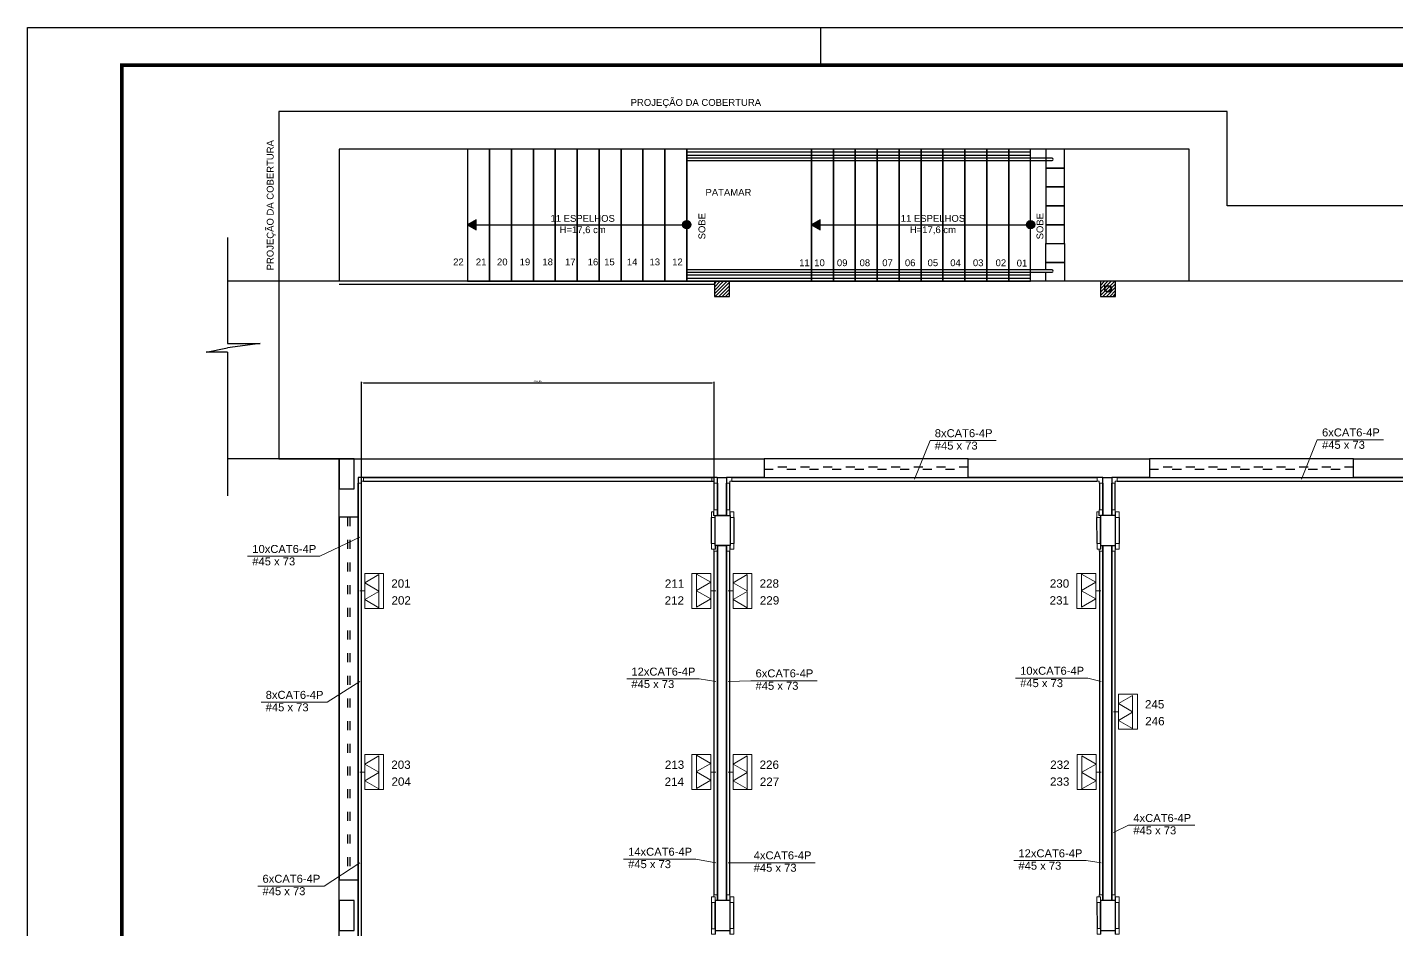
# Model space of a CAD drawing. Header units: millimetres. Extents: x 55 to 8505, y 218 to 3188.
# Drawn here: x 55 to 1867, y 1993 to 3188 of the extents above; entities that cross this region are included whole.
import ezdxf
from ezdxf.enums import TextEntityAlignment as Align

# ---------------------------------------------------------------- set-up
doc = ezdxf.new("R2010")
doc.units = ezdxf.units.MM
doc.linetypes.add('ACAD_ISO03W100', pattern=[30, 12, -18])
doc.layers.add('ARQ', color=8, linetype='Continuous')
doc.layers.add('LEGENDA', color=7, linetype='Continuous')
for name, color, linetype, lineweight in [('CE-Textos pontos', 5, 'Continuous', 20), ('EL-Condutos', 4, 'Continuous', 30), ('M-Condutos', 6, 'Continuous', 30), ('M-Textos fios', 7, 'Continuous', 20), ('P-SIMBOL', 5, 'Continuous', 20)]:
    doc.layers.add(name, color=color, linetype=linetype, lineweight=lineweight)
doc.styles.add('Arial', font='Arial.ttf')
doc.styles.get("Standard").update_dxf_attribs({"font": 'Arial.ttf'})
doc.dimstyles.new('ISO-25', dxfattribs={"dimtxt": 2.5, "dimasz": 2.5, "dimexe": 1.25, "dimexo": 0.625, "dimtad": 1, "dimtxsty": 'Standard', "dimcen": 2.5, "dimadec": 0, "dimazin": 0, "dimtfac": 1, "dimtmove": 0, "dimatfit": 3, "dimfxl": 1, "dimarcsym": 0})

# ---------------------------------------------------------------- blocks, each defined once
blk = doc.blocks.new('A1 sem aba')
at = {"layer": 'LEGENDA'}
blk.add_line((-148, 58.4), (-148, 59.4), dxfattribs=at)
blk.add_lwpolyline([(-169, 59.4), (0, 59.4), (0, 0), (-169, 0), (-169, 59.4)], close=True, dxfattribs=at)
at = {"layer": 'LEGENDA', "const_width": 0.1}
blk.add_lwpolyline([(-1, 58.4), (-1, 1), (-166.5, 1), (-166.5, 58.4)], close=True, dxfattribs=at)
blk = doc.blocks.new('A$C5A5A13F7')
at = {"layer": 'EL-Condutos', "linetype": 'Continuous'}
for p, q in [((517.5, 1162.6), (517.1, 1162.6)), ((1027.5, 1162.6), (1027.1, 1162.6)), ((517.5, 1158.1), (517.1, 1158.1)), ((1027.5, 1158.1), (1027.1, 1158.1)), ((517.1, 1117.9), (517.5, 1117.9)), ((517.1, 1113.4), (517.5, 1113.4)), ((1027.1, 1113.4), (1027.5, 1113.4)), ((517.5, 652.6), (517.1, 652.6)), ((1027.5, 652.6), (1027.1, 652.6)), ((517.5, 648.1), (517.1, 648.1)), ((1027.5, 648.1), (1027.1, 648.1))]:
    blk.add_line(p, q, dxfattribs=at)
at = {"layer": 'EL-Condutos', "color": 6, "linetype": 'Continuous'}
for p, q in [((492.9, 1120.6), (492.8, 1155.3)), ((497.5, 1120.6), (497.5, 1155.4)), ((517.5, 1155.4), (517.5, 1120.7)), ((1002.9, 1120.7), (1002.8, 1155.4))]:
    blk.add_line(p, q, dxfattribs=at)
for points in [[(522.2, 1155.4), (522.1, 1120.7)], [(1007.5, 1120.7), (1007.5, 1155.4)], [(1027.5, 1120.7), (1027.5, 1155.4)], [(1032.2, 1155.4), (1032.1, 1120.7)], [(492.8, 645.4), (492.9, 610.6)], [(497.5, 610.6), (497.5, 645.4)], [(517.5, 610.7), (517.5, 645.4)], [(522.1, 610.7), (522.2, 645.4)], [(1002.8, 645.4), (1002.9, 610.7)], [(1007.5, 610.7), (1007.5, 645.4)], [(1027.5, 610.7), (1027.5, 645.4)], [(1032.1, 610.7), (1032.2, 645.4)]]:
    blk.add_lwpolyline(points, dxfattribs=at)
at = {"layer": 'P-SIMBOL'}
for p, q in [((512.5, 1158), (512.5, 1165.4)), ((517.5, 1158), (517.2, 1158))]:
    blk.add_line(p, q, dxfattribs=at)
for points in [[(497.5, 1155.4), (492.8, 1155.4), (492.8, 1162.7), (495.9, 1162.7)], [(495.9, 1158), (495.9, 1162.7), (495.9, 1165.4), (500.5, 1165.4), (500.5, 1158), (495.5, 1158), (495.5, 1162.7)], [(517.1, 1158), (517.1, 1162.7), (517.1, 1165.4), (512.5, 1165.4), (512.5, 1158), (517.5, 1158), (517.5, 1162.7)], [(517.5, 1155.4), (522.2, 1155.4), (522.2, 1162.7), (517.1, 1162.7)], [(1007.5, 1155.4), (1002.8, 1155.4), (1002.8, 1162.7), (1005.9, 1162.7)], [(1005.9, 1158), (1005.9, 1162.7), (1005.9, 1165.4), (1010.5, 1165.4), (1010.5, 1158), (1005.5, 1158), (1005.5, 1162.7)], [(1027.1, 1158), (1027.1, 1162.7), (1027.1, 1165.4), (1022.5, 1165.4), (1022.5, 1158), (1027.5, 1158), (1027.5, 1162.7)], [(1027.5, 1155.4), (1032.2, 1155.4), (1032.2, 1162.7), (1027.1, 1162.7)], [(497.5, 1158), (497.5, 1155.4)], [(517.5, 1158), (517.5, 1155.4)], [(517.5, 1158), (517.5, 1155.4)], [(1007.5, 1158), (1007.5, 1155.4)], [(1027.5, 1158), (1027.5, 1155.4)], [(497.5, 1113.3), (497.5, 1118), (497.5, 1120.6), (492.9, 1120.6), (492.9, 1113.3), (497.9, 1113.3), (497.9, 1118)], [(495.9, 1110.7), (500.5, 1110.7), (500.5, 1118), (497.5, 1118)], [(495.9, 1113.3), (495.9, 1110.7)], [(517.1, 1110.7), (512.5, 1110.7), (512.5, 1118), (517.5, 1118)], [(517.5, 1113.3), (517.5, 1118), (517.5, 1120.7), (522.1, 1120.7), (522.1, 1113.3), (517.1, 1113.3), (517.1, 1118)], [(517.1, 1113.3), (517.1, 1110.7)], [(1007.5, 1113.3), (1007.5, 1118), (1007.5, 1120.7), (1002.9, 1120.7), (1002.9, 1113.3), (1007.9, 1113.3), (1007.9, 1118)], [(1005.9, 1110.7), (1010.5, 1110.7), (1010.5, 1118), (1007.5, 1118)], [(1005.9, 1113.3), (1005.9, 1110.7)], [(1027.1, 1110.7), (1022.5, 1110.7), (1022.5, 1118), (1027.5, 1118)], [(1027.5, 1113.3), (1027.5, 1118), (1027.5, 1120.7), (1032.1, 1120.7), (1032.1, 1113.3), (1027.1, 1113.3), (1027.1, 1118)], [(1027.1, 1113.3), (1027.1, 1110.7)], [(497.5, 645.4), (492.8, 645.4), (492.8, 652.7), (497.5, 652.7)], [(495.9, 652.6), (495.9, 652.7), (495.9, 655.4), (500.5, 655.4), (500.5, 648)], [(497.9, 648), (497.5, 648), (497.5, 652.7)], [(517.1, 648), (517.1, 652.7), (517.1, 655.4), (512.5, 655.4), (512.5, 648), (517.5, 648), (517.5, 652.7)], [(517.5, 645.4), (522.2, 645.4), (522.2, 652.7), (517.1, 652.7)], [(1007.5, 645.4), (1002.8, 645.4), (1002.8, 652.7), (1007.5, 652.7)], [(1005.9, 652.7), (1005.9, 652.7), (1005.9, 655.4), (1010.5, 655.4), (1010.5, 648)], [(1007.5, 648), (1007.5, 648), (1007.5, 652.7)], [(1027.1, 648), (1027.1, 652.7), (1027.1, 655.4), (1022.5, 655.4), (1022.5, 648), (1027.5, 648), (1027.5, 652.7)], [(1027.5, 645.4), (1032.2, 645.4), (1032.2, 652.7), (1027.1, 652.7)], [(497.5, 648), (497.5, 645.4)], [(1007.5, 648), (1007.5, 645.4)], [(497.5, 603.3), (497.5, 608), (497.5, 610.6), (492.9, 610.6), (492.9, 603.3), (497.9, 603.3), (497.9, 608)], [(517.5, 603.3), (517.5, 608), (517.5, 610.7), (522.1, 610.7), (522.1, 603.3), (517.1, 603.3), (517.1, 608)], [(1007.5, 603.3), (1007.5, 608), (1007.5, 610.7), (1002.9, 610.7), (1002.9, 603.3), (1007.9, 603.3), (1007.9, 608)], [(1027.5, 603.3), (1027.5, 608), (1027.5, 610.7), (1032.1, 610.7), (1032.1, 603.3), (1027.1, 603.3), (1027.1, 608)]]:
    blk.add_lwpolyline(points, dxfattribs=at)
blk = doc.blocks.new('*D17')
at = {"color": 0, "lineweight": -2, "transparency": 16777216}
for p, q in [((497.1, 2585.1), (497.1, 2718.5)), ((963.6, 2585.2), (963.6, 2718.5)), ((499.6, 2717.3), (961.1, 2717.3))]:
    blk.add_line(p, q, dxfattribs=at)
at = {"color": 0, "transparency": 16777216}
for points in [[(499.6, 2717.7), (499.6, 2716.8), (497.1, 2717.3)], [(961.1, 2717.7), (961.1, 2716.8), (963.6, 2717.3)]]:
    blk.add_solid(points, dxfattribs=at)
at = {"layer": 'Defpoints', "color": 0, "transparency": 16777216}
for p in [(963.6, 2717.3), (497.1, 2584.5), (963.6, 2584.6)]:
    blk.add_point(p, dxfattribs=at)
at = {"color": 0, "transparency": 16777216, "insert": (730.3, 2719.4), "char_height": 2.5, "width": 83.171, "attachment_point": 5}
blk.add_mtext('466,45', dxfattribs=at)

msp = doc.modelspace()

# ---------------------------------------------------------------- hatches: boundary and pattern name
at = {"layer": 'ARQ'}
for points in [[(637.555, 2926.828), (649.022, 2920.208), (649.022, 2933.449)], [(1092.555, 2926.828), (1104.022, 2920.208), (1104.022, 2933.449)]]:
    msp.add_hatch(color=8, dxfattribs=at).paths.add_polyline_path(points)
h = msp.add_hatch(color=8, dxfattribs=at)
edge = h.paths.add_edge_path()
edge.add_arc((927.555, 2926.828), 5.55, 0, 360)
h = msp.add_hatch(color=8, dxfattribs=at)
edge = h.paths.add_edge_path()
edge.add_arc((1382.555, 2926.828), 5.55, 0, 360)
h = msp.add_hatch(dxfattribs=at)
h.set_pattern_fill('ANSI31', color=8, style=0)
h.set_pattern_definition([(45, (-3949.52, -9527.6657), (-2.245064, 2.245064), [])])
h.paths.add_polyline_path([(964.055, 2831.828), (984.055, 2831.828), (984.055, 2851.828), (964.055, 2851.828)])
h = msp.add_hatch(dxfattribs=at)
h.set_pattern_fill('ANSI31', color=8, style=0)
h.set_pattern_definition([(45, (-3890.0198, -9527.6657), (-2.245064, 2.245064), [])])
h.paths.add_polyline_path([(1475.056, 2831.828), (1495.056, 2831.828), (1495.056, 2851.828), (1475.056, 2851.828)])

# ---------------------------------------------------------------- linework, layer by layer
at = {"layer": 'ARQ', "color": 8}
for p, q in [((1411.055, 3014.828), (927.555, 3014.828)), ((927.555, 3011.828), (1411.055, 3011.828)), ((319.766, 2909.911), (319.766, 2769.493)), ((6890.555, 2851.828), (832.555, 2851.828)), ((1480.61, 2843.828), (1480.61, 2847.828)), ((291.59, 2757.991), (319.766, 2763.742)), ((319.766, 2757.991), (291.59, 2757.991)), ((319.766, 2769.493), (362.942, 2769.493)), ((362.942, 2769.493), (319.766, 2763.742)), ((319.766, 2757.991), (319.766, 2567.573)), ((467.555, 2616.828), (319.766, 2616.828)), ((387.555, 2616.828), (467.555, 2616.828))]:
    msp.add_line(p, q, dxfattribs=at)
at = {"layer": 'ARQ', "color": 8, "linetype": 'Continuous'}
for p, q in [((467.555, 1971.828), (467.555, 2616.828)), ((467.555, 2616.828), (1030.055, 2616.828)), ((1030.055, 2616.828), (1030.055, 2591.828)), ((967.555, 2591.828), (492.555, 2591.828)), ((492.555, 2591.828), (492.555, 1971.828)), ((966.055, 2591.828), (965.555, 2591.828)), ((965.555, 2591.828), (965.555, 2591.828)), ((965.555, 2591.828), (965.555, 2591.828)), ((968.055, 2541.828), (968.055, 2591.828)), ((1030.055, 2591.828), (980.055, 2591.828)), ((980.055, 2591.828), (980.055, 2541.828)), ((980.055, 2541.828), (968.055, 2541.828))]:
    msp.add_line(p, q, dxfattribs=at)
at = {"layer": 'ARQ', "color": 8, "linetype": 'ACAD_ISO03W100'}
for p, q in [((492.555, 2539.328), (467.555, 2539.328)), ((467.555, 2539.328), (467.555, 2059.328)), ((478.555, 2539.328), (478.555, 2059.328)), ((481.555, 2539.328), (481.555, 2059.328)), ((492.555, 2059.328), (492.555, 2539.328)), ((467.555, 2059.328), (492.555, 2059.328))]:
    msp.add_line(p, q, dxfattribs=at)
at = {"layer": 'ARQ', "color": 8}
for points in [[(6890.555, 2606.828), (6890.555, 2851.828), (6890.555, 2951.828), (5550.055, 2951.828), (5550.055, 3131.828), (4165.055, 3131.828), (4165.055, 2951.828), (1642.555, 2951.828, 0), (1642.555, 2951.828), (1642.555, 3076.828, 0), (1642.555, 3076.828), (387.555, 3076.828), (387.555, 2616.828)], [(927.555, 2863.828), (1411.055, 2863.828, 1), (1411.055, 2866.828), (927.555, 2866.828)]]:
    msp.add_lwpolyline(points, format="xyb", dxfattribs=at)
for points in [[(637.555, 3026.828), (467.555, 3026.828), (467.555, 2851.828)], [(1592.555, 2851.828), (1592.555, 3026.828), (1382.555, 3026.828), (1382.555, 3026.828)], [(927.555, 3018.828), (1382.555, 3018.828), (1382.555, 3022.828), (927.555, 3022.828)], [(637.555, 2926.828), (927.555, 2926.828)], [(1092.555, 2926.828), (1382.555, 2926.828)], [(1402.555, 2866.828), (1402.555, 2876.828), (1427.555, 2876.828), (1427.555, 2851.828), (1402.555, 2851.828), (1402.555, 2863.828)], [(1382.555, 2851.828), (319.766, 2851.828), (319.766, 2851.828)], [(964.055, 2847.828), (467.555, 2847.828)], [(927.555, 2855.828), (1382.555, 2855.828), (1382.555, 2859.828), (927.555, 2859.828)], [(4725.055, 2851.828), (1592.555, 2851.828)], [(487.555, 2616.828), (467.555, 2616.828)], [(492.555, 2059.328), (492.555, 2539.328), (467.555, 2539.328), (467.555, 2059.328), (492.555, 2059.328)]]:
    msp.add_lwpolyline(points, dxfattribs=at)
for points in [[(637.555, 2851.828), (666.555, 2851.828), (666.555, 3026.828), (637.555, 3026.828)], [(666.555, 2851.828), (695.555, 2851.828), (695.555, 3026.828), (666.555, 3026.828)], [(695.555, 2851.828), (724.555, 2851.828), (724.555, 3026.828), (695.555, 3026.828)], [(724.555, 2851.828), (753.555, 2851.828), (753.555, 3026.828), (724.555, 3026.828)], [(753.555, 2851.828), (782.555, 2851.828), (782.555, 3026.828), (753.555, 3026.828)], [(782.555, 2851.828), (811.555, 2851.828), (811.555, 3026.828), (782.555, 3026.828)], [(811.555, 2851.828), (840.555, 2851.828), (840.555, 3026.828), (811.555, 3026.828)], [(840.555, 2851.828), (869.555, 2851.828), (869.555, 3026.828), (840.555, 3026.828)], [(869.555, 2851.828), (898.555, 2851.828), (898.555, 3026.828), (869.555, 3026.828)], [(898.555, 2851.828), (927.555, 2851.828), (927.555, 3026.828), (898.555, 3026.828)], [(927.555, 2851.828), (1092.555, 2851.828), (1092.555, 3026.828), (927.555, 3026.828)], [(1092.555, 2851.828), (1121.555, 2851.828), (1121.555, 3026.828), (1092.555, 3026.828)], [(1121.555, 2851.828), (1150.555, 2851.828), (1150.555, 3026.828), (1121.555, 3026.828)], [(1150.555, 2851.828), (1179.555, 2851.828), (1179.555, 3026.828), (1150.555, 3026.828)], [(1179.555, 2851.828), (1208.555, 2851.828), (1208.555, 3026.828), (1179.555, 3026.828)], [(1208.555, 2851.828), (1237.555, 2851.828), (1237.555, 3026.828), (1208.555, 3026.828)], [(1237.555, 2851.828), (1266.555, 2851.828), (1266.555, 3026.828), (1237.555, 3026.828)], [(1266.555, 2851.828), (1295.555, 2851.828), (1295.555, 3026.828), (1266.555, 3026.828)], [(1295.555, 2851.828), (1324.555, 2851.828), (1324.555, 3026.828), (1295.555, 3026.828)], [(1324.555, 2851.828), (1353.555, 2851.828), (1353.555, 3026.828), (1324.555, 3026.828)], [(1353.555, 2851.828), (1382.555, 2851.828), (1382.555, 3026.828), (1353.555, 3026.828)], [(1427.555, 3001.828), (1427.555, 3026.828), (1402.555, 3026.828), (1402.555, 3001.828)], [(1427.555, 2976.828), (1427.555, 3001.828), (1402.555, 3001.828), (1402.555, 2976.828)], [(1427.555, 2951.828), (1427.555, 2976.828), (1402.555, 2976.828), (1402.555, 2951.828)], [(1427.555, 2926.828), (1427.555, 2951.828), (1402.555, 2951.828), (1402.555, 2926.828)], [(637.555, 2926.828), (649.022, 2920.208), (649.022, 2933.449)], [(1092.555, 2926.828), (1104.022, 2920.208), (1104.022, 2933.449)], [(1427.555, 2901.828), (1427.555, 2926.828), (1402.555, 2926.828), (1402.555, 2901.828)], [(1427.555, 2901.828), (1427.555, 2876.828), (1402.555, 2876.828), (1402.555, 2901.828)], [(1030.055, 2591.828), (1300.055, 2591.828), (1300.055, 2616.828), (1030.055, 2616.828)], [(1540.055, 2591.828), (1810.055, 2591.828), (1810.055, 2616.828), (1540.055, 2616.828)], [(980.055, 2541.828), (968.055, 2541.828), (968.055, 2591.828), (980.055, 2591.828)], [(1478.055, 2591.828), (1490.055, 2591.828), (1490.055, 2541.828), (1478.055, 2541.828)], [(980.055, 2031.828), (968.055, 2031.828), (968.055, 2501.828), (980.055, 2501.828)], [(1478.055, 2501.828), (1490.055, 2501.828), (1490.055, 2031.828), (1478.055, 2031.828)]]:
    msp.add_lwpolyline(points, close=True, dxfattribs=at)
at = {"layer": 'ARQ', "color": 8, "linetype": 'Continuous'}
for points in [[(964.055, 2831.828), (984.055, 2831.828), (984.055, 2851.828), (964.055, 2851.828), (964.055, 2831.828)], [(1475.056, 2831.828), (1495.056, 2831.828), (1495.056, 2851.828), (1475.056, 2851.828), (1475.056, 2831.828)], [(1475.056, 2831.828), (1495.056, 2831.828), (1495.056, 2851.828), (1475.056, 2851.828), (1475.056, 2831.828)], [(467.555, 2576.828), (487.555, 2576.828), (487.555, 2616.828), (467.555, 2616.828), (467.555, 2576.828)], [(1475.056, 2501.828), (1495.056, 2501.828), (1495.056, 2541.828), (1475.056, 2541.828), (1475.056, 2501.828)], [(467.556, 1991.828), (487.556, 1991.828), (487.556, 2031.828), (467.556, 2031.828), (467.556, 1991.828)], [(965.056, 1991.828), (985.056, 1991.828), (985.056, 2031.828), (965.056, 2031.828), (965.056, 1991.828)], [(1475.056, 1991.828), (1495.056, 1991.828), (1495.056, 2031.828), (1475.056, 2031.828), (1475.056, 1991.828)]]:
    msp.add_lwpolyline(points, dxfattribs=at)
for points in [[(1478.055, 2541.828), (1478.055, 2591.828), (1300.055, 2591.828), (1300.055, 2616.828), (1540.055, 2616.828), (1540.055, 2591.828), (1490.055, 2591.828), (1490.055, 2541.828)], [(1988.055, 2591.828), (1987.555, 2591.828), (1810.055, 2591.828), (1810.055, 2616.828), (2050.055, 2616.828), (2050.055, 2591.828), (2000.055, 2591.828), (2000.055, 2541.828), (1988.055, 2541.828)], [(965.056, 2541.828), (985.056, 2541.828), (985.056, 2501.828), (965.056, 2501.828)], [(980.055, 2031.828), (968.055, 2031.828), (968.055, 2501.828), (980.055, 2501.828)], [(1478.055, 2501.828), (1490.055, 2501.828), (1490.055, 2031.828), (1478.055, 2031.828), (1478.055, 2501.828)]]:
    msp.add_lwpolyline(points, close=True, dxfattribs=at)
at = {"layer": 'ARQ', "color": 8, "linetype": 'ACAD_ISO03W100'}
for points in [[(1030.055, 2602.828), (1300.055, 2602.828), (1300.055, 2605.828), (1030.055, 2605.828)], [(1540.055, 2602.828), (1810.055, 2602.828), (1810.055, 2605.828), (1540.055, 2605.828)]]:
    msp.add_lwpolyline(points, close=True, dxfattribs=at)
at = {"layer": 'ARQ', "color": 8}
for centre in [(927.555, 2926.828), (1382.555, 2926.828)]:
    msp.add_circle(centre, 5.55, dxfattribs=at)
at = {"layer": 'ARQ', "color": 8, "linetype": 'Continuous'}
for radius in [4.445, 3.895]:
    msp.add_circle((1485.055, 2841.828), radius, dxfattribs=at)
at = {"layer": 'ARQ', "color": 8}
msp.add_arc((1411.055, 3013.328), 1.5, 270, 90, dxfattribs=at)
at = {"layer": 'CE-Textos pontos'}
for p, q in [((492.555, 2591.828), (492.52, 2584.438)), ((492.555, 2591.828), (499.874, 2591.788)), ((499.839, 2587.088), (499.874, 2591.788)), ((968.175, 2591.878), (960.785, 2591.913)), ((960.82, 2587.283), (960.785, 2591.913)), ((968.175, 2591.878), (968.14, 2584.558)), ((980.005, 2591.948), (979.97, 2584.558)), ((980.005, 2591.948), (987.325, 2591.913)), ((987.29, 2587.208), (987.325, 2591.913)), ((1478.175, 2591.878), (1470.785, 2591.913)), ((1470.82, 2587.278), (1470.785, 2591.913)), ((1478.175, 2591.878), (1478.14, 2584.558)), ((1490.005, 2591.948), (1489.97, 2584.558)), ((1490.005, 2591.948), (1497.325, 2591.913)), ((1497.29, 2587.208), (1497.325, 2591.913)), ((497.152, 2584.473), (492.52, 2584.438)), ((497.152, 2587.088), (497.152, 2584.473)), ((497.152, 2587.088), (499.839, 2587.088)), ((963.435, 2587.278), (960.82, 2587.283)), ((963.435, 2587.278), (963.435, 2584.593)), ((963.435, 2584.593), (968.14, 2584.558)), ((984.605, 2584.593), (979.97, 2584.558)), ((984.605, 2587.208), (984.605, 2584.593)), ((984.605, 2587.208), (987.29, 2587.208)), ((1473.435, 2587.278), (1470.82, 2587.278)), ((1473.435, 2587.278), (1473.435, 2584.593)), ((1473.435, 2584.593), (1478.14, 2584.558)), ((1494.605, 2584.593), (1489.97, 2584.558)), ((1494.605, 2587.208), (1494.605, 2584.593)), ((1494.605, 2587.208), (1497.29, 2587.208))]:
    msp.add_line(p, q, dxfattribs=at)
at = {"layer": 'M-Condutos', "linetype": 'Continuous'}
for p, q in [((499.874, 2591.746), (962.785, 2591.828)), ((987.325, 2591.828), (1470.285, 2591.828)), ((1497.325, 2591.828), (1982.785, 2591.828)), ((492.603, 2441.793), (492.603, 2584.438)), ((497.103, 2441.793), (497.103, 2584.473)), ((499.84, 2587.246), (962.82, 2587.328)), ((963.555, 2584.593), (963.555, 2549.218)), ((968.055, 2584.558), (968.055, 2541.828)), ((980.055, 2541.828), (980.055, 2584.558)), ((984.555, 2549.218), (984.555, 2584.593)), ((987.29, 2587.328), (1470.32, 2587.328)), ((1473.555, 2584.593), (1473.555, 2549.218)), ((1478.055, 2584.558), (1478.055, 2541.828)), ((1490.055, 2541.828), (1490.055, 2584.558)), ((1494.555, 2549.218), (1494.555, 2584.593)), ((1497.291, 2587.347), (1982.82, 2587.328)), ((1494.555, 2541.828), (1494.555, 2541.828)), ((968.055, 2501.828), (968.055, 2441.828)), ((980.055, 2441.828), (980.055, 2501.828)), ((1478.055, 2501.828), (1478.055, 2441.828)), ((1490.055, 2281.828), (1490.055, 2501.828)), ((963.555, 2494.493), (963.555, 2441.828)), ((984.555, 2441.828), (984.555, 2494.493)), ((1473.555, 2494.493), (1473.555, 2441.828)), ((1494.555, 2281.828), (1494.555, 2494.493)), ((492.603, 2201.793), (492.603, 2441.793)), ((497.103, 2201.793), (497.103, 2441.793)), ((963.555, 2441.828), (963.555, 2201.828)), ((968.055, 2441.828), (968.055, 2201.828)), ((980.055, 2201.828), (980.055, 2441.828)), ((984.555, 2201.828), (984.555, 2441.828)), ((1473.555, 2441.828), (1473.555, 2201.828)), ((1478.055, 2441.828), (1478.055, 2201.828)), ((1490.055, 2031.828), (1490.055, 2281.828)), ((1494.555, 2039.218), (1494.555, 2281.828)), ((492.603, 1961.793), (492.603, 2201.793)), ((497.103, 1961.793), (497.103, 2201.793)), ((963.555, 2201.828), (963.555, 2039.218)), ((968.055, 2201.828), (968.055, 2031.828)), ((980.055, 2031.828), (980.055, 2201.828)), ((984.555, 2039.218), (984.555, 2201.828)), ((1473.555, 2201.828), (1473.555, 2039.218)), ((1478.055, 2201.828), (1478.055, 2031.828)), ((1494.555, 2031.828), (1494.555, 2031.828))]:
    msp.add_line(p, q, dxfattribs=at)
at = {"layer": 'M-Textos fios'}
for p, q in [((1228.805, 2589.578), (1249.48, 2641.008)), ((1249.48, 2641.008), (1337.14, 2641.008)), ((1249.48, 2641.008), (1337.14, 2641.008)), ((1741.305, 2589.578), (1761.98, 2642.008)), ((1761.98, 2642.008), (1849.64, 2642.008)), ((1761.98, 2642.008), (1849.64, 2642.008)), ((494.853, 2513.123), (442.079, 2487.633)), ((442.079, 2487.633), (346.323, 2487.633)), ((442.079, 2487.633), (346.323, 2487.633)), ((494.853, 2321.793), (451.733, 2294.388)), ((943.772, 2325.203), (848.016, 2325.203)), ((943.772, 2325.203), (848.016, 2325.203)), ((965.805, 2321.828), (943.772, 2325.203)), ((982.305, 2321.828), (1012.32, 2322.858)), ((1012.32, 2322.858), (1099.975, 2322.858)), ((1012.32, 2322.858), (1099.975, 2322.858)), ((1458.19, 2326.343), (1362.435, 2326.343)), ((1458.19, 2326.343), (1362.435, 2326.343)), ((1475.805, 2321.828), (1458.19, 2326.343)), ((451.733, 2294.388), (364.074, 2294.388)), ((451.733, 2294.388), (364.074, 2294.388)), ((1492.305, 2121.828), (1512.305, 2131.328)), ((1512.305, 2131.328), (1599.96, 2131.328)), ((1512.305, 2131.328), (1599.96, 2131.328)), ((939.422, 2086.628), (843.666, 2086.628)), ((939.422, 2086.628), (843.666, 2086.628)), ((965.805, 2081.828), (939.422, 2086.628)), ((1455.96, 2084.538), (1360.205, 2084.538)), ((1455.96, 2084.538), (1360.205, 2084.538)), ((1475.805, 2081.828), (1455.96, 2084.538)), ((494.853, 2081.793), (447.467, 2050.833)), ((982.305, 2081.828), (1009.855, 2081.828)), ((1009.855, 2081.828), (1097.515, 2081.828)), ((1009.855, 2081.828), (1097.515, 2081.828)), ((447.467, 2050.833), (359.809, 2050.833)), ((447.467, 2050.833), (359.809, 2050.833))]:
    msp.add_line(p, q, dxfattribs=at)
at = {"layer": 'P-SIMBOL', "color": 1}
for p, q in [((501.403, 2452.493), (501.403, 2464.993)), ((513.903, 2464.993), (501.403, 2464.993)), ((513.903, 2464.993), (526.403, 2464.993)), ((526.403, 2452.493), (526.403, 2464.993)), ((934.255, 2431.128), (934.255, 2465.028)), ((946.755, 2465.028), (934.255, 2465.028)), ((946.755, 2465.028), (959.255, 2465.028)), ((959.255, 2431.128), (959.255, 2465.028)), ((988.855, 2452.528), (988.855, 2465.028)), ((1001.355, 2465.028), (988.855, 2465.028)), ((1001.355, 2465.028), (1013.855, 2465.028)), ((1013.855, 2452.528), (1013.855, 2465.028)), ((1443.755, 2431.128), (1443.755, 2465.028)), ((1456.255, 2465.028), (1443.755, 2465.028)), ((1456.255, 2465.028), (1468.755, 2465.028)), ((1468.755, 2431.128), (1468.755, 2465.028)), ((501.403, 2452.493), (520.153, 2463.343)), ((501.403, 2452.493), (501.403, 2418.593)), ((520.153, 2441.643), (501.403, 2452.493)), ((520.153, 2463.343), (520.153, 2441.643)), ((526.403, 2452.493), (526.403, 2418.593)), ((940.505, 2464.178), (959.255, 2453.328)), ((940.505, 2442.478), (940.505, 2464.178)), ((959.255, 2453.328), (940.505, 2442.478)), ((988.855, 2452.528), (1007.605, 2463.378)), ((988.855, 2452.528), (988.855, 2418.628)), ((1007.605, 2441.678), (988.855, 2452.528)), ((1007.605, 2463.378), (1007.605, 2441.678)), ((1013.855, 2452.528), (1013.855, 2418.628)), ((1450.005, 2464.178), (1468.755, 2453.328)), ((1450.005, 2442.478), (1450.005, 2464.178)), ((1468.755, 2453.328), (1450.005, 2442.478)), ((501.403, 2441.793), (494.853, 2441.793)), ((501.403, 2430.293), (520.153, 2441.143)), ((520.153, 2419.443), (501.403, 2430.293)), ((520.153, 2441.143), (520.153, 2419.443)), ((934.255, 2431.128), (934.255, 2418.628)), ((940.505, 2441.978), (959.255, 2431.128)), ((940.505, 2420.278), (940.505, 2441.978)), ((959.255, 2431.128), (940.505, 2420.278)), ((959.255, 2441.828), (965.805, 2441.828)), ((959.255, 2431.128), (959.255, 2418.628)), ((988.855, 2441.828), (982.305, 2441.828)), ((988.855, 2430.328), (1007.605, 2441.178)), ((1007.605, 2419.478), (988.855, 2430.328)), ((1007.605, 2441.178), (1007.605, 2419.478)), ((1443.755, 2431.128), (1443.755, 2418.628)), ((1450.005, 2441.978), (1468.755, 2431.128)), ((1450.005, 2420.278), (1450.005, 2441.978)), ((1468.755, 2431.128), (1450.005, 2420.278)), ((1468.755, 2441.828), (1475.305, 2441.828)), ((1468.755, 2431.128), (1468.755, 2418.628)), ((513.903, 2418.593), (501.403, 2418.593)), ((513.903, 2418.593), (526.403, 2418.593)), ((946.755, 2418.628), (934.255, 2418.628)), ((946.755, 2418.628), (959.255, 2418.628)), ((1001.355, 2418.628), (988.855, 2418.628)), ((1001.355, 2418.628), (1013.855, 2418.628)), ((1456.255, 2418.628), (1443.755, 2418.628)), ((1456.255, 2418.628), (1468.755, 2418.628)), ((1498.855, 2292.528), (1498.855, 2305.028)), ((1511.355, 2305.028), (1498.855, 2305.028)), ((1498.855, 2292.528), (1517.605, 2303.378)), ((1511.355, 2305.028), (1523.855, 2305.028)), ((1517.605, 2303.378), (1517.605, 2281.678)), ((1523.855, 2292.528), (1523.855, 2305.028)), ((1498.855, 2292.528), (1498.855, 2258.628)), ((1517.605, 2281.678), (1498.855, 2292.528)), ((1523.855, 2292.528), (1523.855, 2258.628)), ((1498.855, 2281.828), (1492.305, 2281.828)), ((1498.855, 2270.328), (1517.605, 2281.178)), ((1517.605, 2259.478), (1498.855, 2270.328)), ((1517.605, 2281.178), (1517.605, 2259.478)), ((1511.355, 2258.628), (1498.855, 2258.628)), ((1511.355, 2258.628), (1523.855, 2258.628)), ((501.403, 2212.493), (501.403, 2224.993)), ((513.903, 2224.993), (501.403, 2224.993)), ((501.403, 2212.493), (520.153, 2223.343)), ((501.403, 2212.493), (501.403, 2178.593)), ((520.153, 2201.643), (501.403, 2212.493)), ((513.903, 2224.993), (526.403, 2224.993)), ((520.153, 2223.343), (520.153, 2201.643)), ((526.403, 2212.493), (526.403, 2224.993)), ((526.403, 2212.493), (526.403, 2178.593)), ((934.255, 2191.128), (934.255, 2225.028)), ((946.755, 2225.028), (934.255, 2225.028)), ((940.505, 2224.178), (959.255, 2213.328)), ((940.505, 2202.478), (940.505, 2224.178)), ((959.255, 2213.328), (940.505, 2202.478)), ((946.755, 2225.028), (959.255, 2225.028)), ((959.255, 2191.128), (959.255, 2225.028)), ((988.855, 2212.528), (988.855, 2225.028)), ((1001.355, 2225.028), (988.855, 2225.028)), ((988.855, 2212.528), (1007.605, 2223.378)), ((988.855, 2212.528), (988.855, 2178.628)), ((1007.605, 2201.678), (988.855, 2212.528)), ((1001.355, 2225.028), (1013.855, 2225.028)), ((1007.605, 2223.378), (1007.605, 2201.678)), ((1013.855, 2212.528), (1013.855, 2225.028)), ((1013.855, 2212.528), (1013.855, 2178.628)), ((1444.255, 2212.528), (1444.255, 2225.028)), ((1456.755, 2225.028), (1444.255, 2225.028)), ((1444.255, 2212.528), (1444.255, 2225.028)), ((1456.755, 2225.028), (1444.255, 2225.028)), ((1444.255, 2212.528), (1444.255, 2178.628)), ((1444.255, 2212.528), (1444.255, 2178.628)), ((1469.255, 2212.528), (1450.505, 2223.378)), ((1450.505, 2223.378), (1450.505, 2201.678)), ((1469.255, 2212.528), (1450.505, 2223.378)), ((1450.505, 2223.378), (1450.505, 2201.678)), ((1450.505, 2201.678), (1469.255, 2212.528)), ((1450.505, 2201.678), (1469.255, 2212.528)), ((1456.755, 2225.028), (1469.255, 2225.028)), ((1456.755, 2225.028), (1469.255, 2225.028)), ((1469.255, 2212.528), (1469.255, 2225.028)), ((1469.255, 2212.528), (1469.255, 2225.028)), ((1469.255, 2212.528), (1469.255, 2178.628)), ((1469.255, 2212.528), (1469.255, 2178.628)), ((501.403, 2201.793), (494.853, 2201.793)), ((501.403, 2190.293), (520.153, 2201.143)), ((520.153, 2201.143), (520.153, 2179.443)), ((940.505, 2201.978), (959.255, 2191.128)), ((940.505, 2180.278), (940.505, 2201.978)), ((959.255, 2201.828), (965.805, 2201.828)), ((988.855, 2201.828), (982.305, 2201.828)), ((988.855, 2190.328), (1007.605, 2201.178)), ((1007.605, 2201.178), (1007.605, 2179.478)), ((1469.255, 2190.328), (1450.505, 2201.178)), ((1450.505, 2201.178), (1450.505, 2179.478)), ((1469.255, 2190.328), (1450.505, 2201.178)), ((1450.505, 2201.178), (1450.505, 2179.478)), ((1469.255, 2201.828), (1475.805, 2201.828)), ((1469.255, 2201.828), (1475.805, 2201.828)), ((520.153, 2179.443), (501.403, 2190.293)), ((513.903, 2178.593), (501.403, 2178.593)), ((513.903, 2178.593), (526.403, 2178.593)), ((934.255, 2191.128), (934.255, 2178.628)), ((946.755, 2178.628), (934.255, 2178.628)), ((959.255, 2191.128), (940.505, 2180.278)), ((946.755, 2178.628), (959.255, 2178.628)), ((959.255, 2191.128), (959.255, 2178.628)), ((1007.605, 2179.478), (988.855, 2190.328)), ((1001.355, 2178.628), (988.855, 2178.628)), ((1001.355, 2178.628), (1013.855, 2178.628)), ((1456.755, 2178.628), (1444.255, 2178.628)), ((1456.755, 2178.628), (1444.255, 2178.628)), ((1450.505, 2179.478), (1469.255, 2190.328)), ((1450.505, 2179.478), (1469.255, 2190.328)), ((1456.755, 2178.628), (1469.255, 2178.628)), ((1456.755, 2178.628), (1469.255, 2178.628))]:
    msp.add_line(p, q, dxfattribs=at)

# ---------------------------------------------------------------- block references
msp.add_blockref('A$C5A5A13F7', (467.555, 1383.828))
at = {"layer": 'LEGENDA', "xscale": 49.99999999947613, "yscale": 49.99999999947613, "zscale": 49.99999999947613}
msp.add_blockref('A1 sem aba', (8504.901, 218.18), dxfattribs=at)

# ---------------------------------------------------------------- texts
at = {"layer": 'ARQ', "color": 8, "style": 'Arial'}
for p in [(947.563, 2924.866), (1394.923, 2924.866)]:
    msp.add_text('SOBE', height=9, rotation=90, dxfattribs=at).set_placement(p, align=Align.MIDDLE_CENTER)
for s, p in [('22', (625.403, 2877.528)), ('21', (655.403, 2877.528)), ('20', (683.403, 2877.528)), ('19', (713.403, 2877.528)), ('18', (743.403, 2877.528)), ('17', (773.403, 2877.528)), ('16', (803.403, 2877.528)), ('15', (825.214, 2877.528)), ('14', (855.214, 2877.528)), ('13', (885.214, 2877.528)), ('12', (915.214, 2877.528)), ('11', (1083.254, 2876.379)), ('10', (1103.219, 2876.379)), ('09', (1133.219, 2876.379)), ('08', (1163.219, 2876.379)), ('07', (1193.219, 2876.379)), ('06', (1223.219, 2876.379)), ('05', (1253.219, 2876.379)), ('04', (1283.219, 2876.379)), ('03', (1313.219, 2876.379)), ('02', (1343.219, 2876.379)), ('01', (1371.147, 2875.948))]:
    msp.add_text(s, height=9, dxfattribs=at).set_placement(p, align=Align.MIDDLE_CENTER)
at = {"layer": 'ARQ', "color": 8, "char_height": 9, "attachment_point": 1}
for s, insert, width in [('PROJEÇÃO DA COBERTURA', (853.313, 3093.23), 338.00013), ('PATAMAR', (952.282, 2974.191), 60.85342)]:
    msp.add_mtext(s, dxfattribs=dict(at, insert=insert, width=width))
at = {"layer": 'ARQ', "color": 8, "insert": (371.723, 2866.314), "char_height": 9, "width": 293.00013, "attachment_point": 1, "rotation": 90}
msp.add_mtext('PROJEÇÃO DA COBERTURA', dxfattribs=at)
at = {"layer": 'ARQ', "color": 8, "char_height": 9, "width": 326.45389, "attachment_point": 5, "style": 'Arial'}
for insert in [(789.778, 2926.828), (1253.328, 2926.828)]:
    msp.add_mtext('11 ESPELHOS\\PH=17,6 cm', dxfattribs=dict(at, insert=insert))
at = {"layer": 'CE-Textos pontos', "char_height": 11, "width": 63.54, "attachment_point": 8, "line_spacing_factor": 0.798, "style": 'Arial'}
for s, insert in [('201', (549.303, 2445.918)), ('211', (911.355, 2445.953)), ('228', (1036.755, 2445.953)), ('230', (1420.855, 2445.953)), ('202', (549.603, 2423.568)), ('212', (911.055, 2423.603)), ('229', (1037.055, 2423.603)), ('231', (1420.555, 2423.603)), ('245', (1546.755, 2285.953)), ('246', (1547.055, 2263.603)), ('203', (549.303, 2205.918)), ('213', (911.355, 2205.953)), ('226', (1036.755, 2205.953)), ('232', (1421.355, 2205.953)), ('204', (549.603, 2183.568)), ('214', (911.055, 2183.603)), ('227', (1037.055, 2183.603)), ('233', (1421.055, 2183.603))]:
    msp.add_mtext(s, dxfattribs=dict(at, insert=insert))
at = {"layer": 'M-Textos fios', "char_height": 10.59, "attachment_point": 7, "line_spacing_factor": 0.798, "style": 'Arial'}
for s, insert, width in [('8xCAT6-4P', (1255.755, 2645.223), 114.372), ('6xCAT6-4P', (1768.255, 2646.223), 114.372), ('#45 x 73', (1255.755, 2628.823), 101.664), ('#45 x 73', (1768.255, 2629.823), 101.664), ('10xCAT6-4P', (352.553, 2491.888), 127.08), ('#45 x 73', (352.553, 2475.438), 101.664), ('12xCAT6-4P', (854.255, 2329.423), 127.08), ('6xCAT6-4P', (1018.555, 2327.123), 114.372), ('10xCAT6-4P', (1368.705, 2330.573), 127.08), ('#45 x 73', (854.255, 2313.023), 101.664), ('#45 x 73', (1018.555, 2310.673), 101.664), ('#45 x 73', (1368.705, 2314.173), 101.664), ('8xCAT6-4P', (370.303, 2298.638), 114.372), ('#45 x 73', (370.303, 2282.188), 101.664), ('4xCAT6-4P', (1518.555, 2135.573), 114.372), ('#45 x 73', (1518.555, 2119.173), 101.664), ('#45 x 73', (849.905, 2074.473), 101.664), ('14xCAT6-4P', (849.905, 2090.873), 127.08), ('4xCAT6-4P', (1016.105, 2086.073), 114.372), ('12xCAT6-4P', (1366.455, 2088.773), 127.08), ('6xCAT6-4P', (366.053, 2055.088), 114.372), ('#45 x 73', (1016.105, 2069.673), 101.664), ('#45 x 73', (1366.455, 2072.373), 101.664), ('#45 x 73', (366.053, 2038.638), 101.664)]:
    msp.add_mtext(s, dxfattribs=dict(at, insert=insert, width=width))

# ---------------------------------------------------------------- dimensions: what is measured, and where the dimension line sits
dim = msp.add_linear_dim(base=(963.555, 2717.26), p1=(497.103, 2584.473), p2=(963.555, 2584.593), dimstyle='ISO-25')
dim.commit()
dim.dimension.update_dxf_attribs({"geometry": '*D17', "text_midpoint": (730.329, 2719.391)})

doc.saveas('drawing.dxf')
